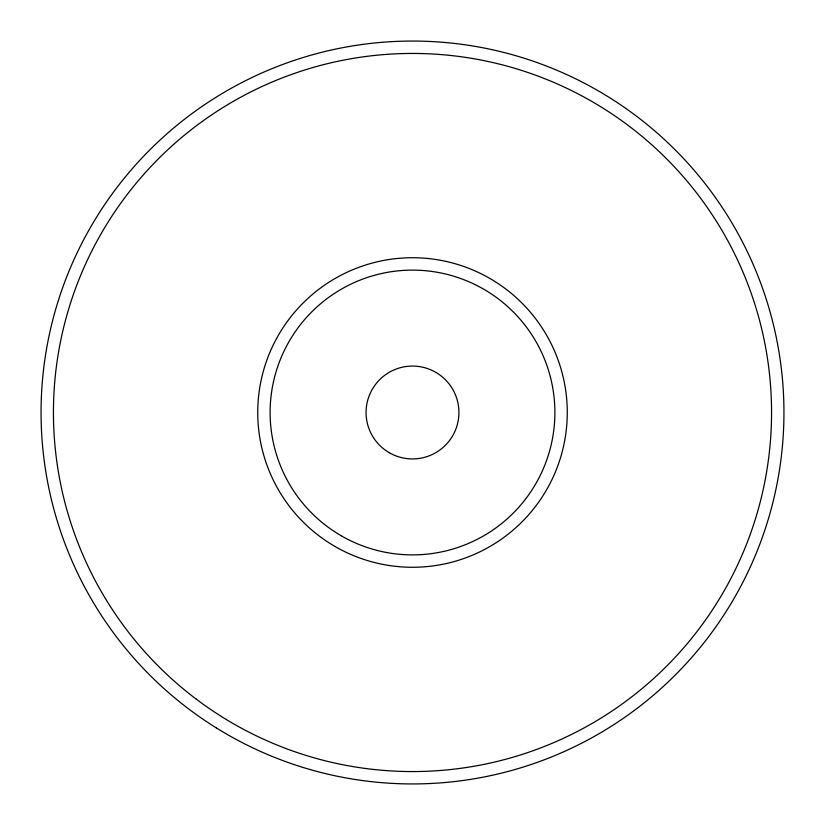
<?xml version="1.0" encoding="UTF-8"?>
<svg xmlns="http://www.w3.org/2000/svg" width="825" height="825" viewBox="0 0 825 825"><rect width="100%" height="100%" fill="white"/><g stroke="black" fill="none" stroke-linecap="round" stroke-linejoin="round"><path stroke-width="1.24" d="M389.287 452.708A46.427 46.427 0 0 0 458.927 412.5A46.427 46.427 0 0 0 389.287 372.292A46.427 46.427 0 0 0 389.287 452.708M216.47 728.001A371.446 371.446 0 0 0 783.75 424.524A371.446 371.446 0 0 0 237.28 84.975A371.446 371.446 0 0 0 216.47 728.001M196.391 699.249A359.061 359.061 0 0 0 768.879 456.287A359.061 359.061 0 0 0 272.229 81.974A359.061 359.061 0 0 0 196.391 699.249M335.115 546.532A154.77 154.77 0 0 0 567.27 412.5A154.77 154.77 0 0 0 335.115 278.468A154.77 154.77 0 0 0 335.115 546.532M341.302 535.807A142.385 142.385 0 0 0 554.885 412.5A142.385 142.385 0 0 0 341.302 289.193A142.385 142.385 0 0 0 341.302 535.807"/></g></svg>
